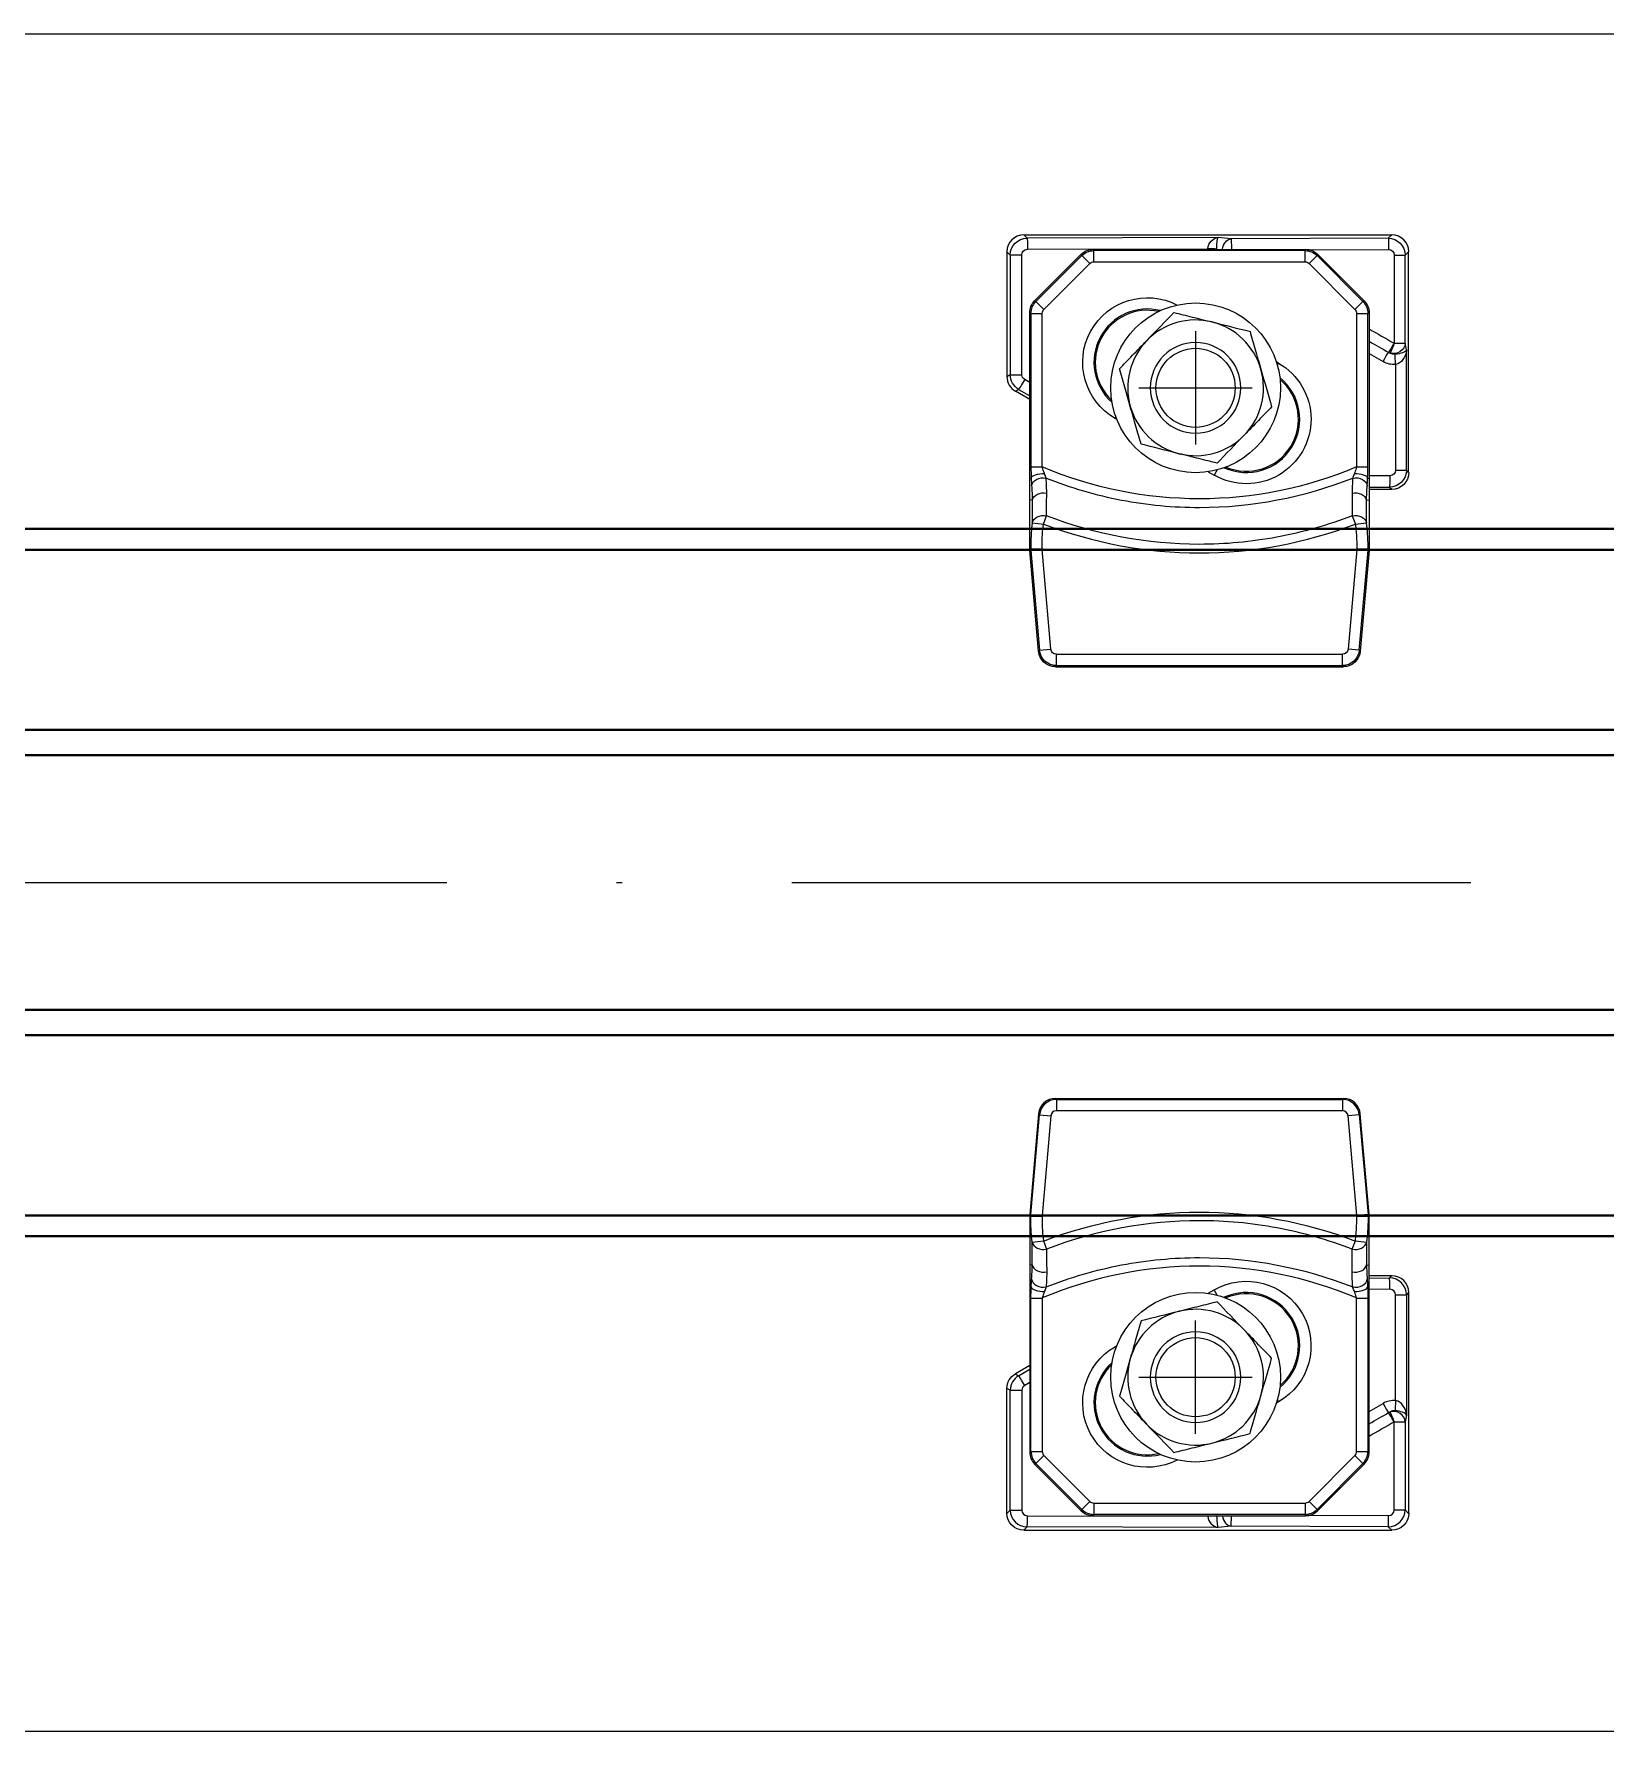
# Model space of a CAD drawing. Header units: centimetres. Extents: x 470464 to 524273, y 49611 to 59074.
# Drawn here: x 489151.22 to 489178.98, y 53542.56 to 53572.56 of the extents above; entities that cross this region are included whole.
import ezdxf

# ---------------------------------------------------------------- set-up
doc = ezdxf.new("R2010")
doc.units = ezdxf.units.CM
doc.header["$MEASUREMENT"] = 0
for name, pattern in [('1244_Aselsan_MIUM_3000$0$ACAD_ISO10W100', [18, 12, -3, 0, -3]), ('ACAD_ISO08W100', [36, 24, -3, 6, -3]), ('CHAIN', [0.3543, 0.2362, -0.0295, 0.0591, -0.0295]), ('XKITLINE00', [0])]:
    doc.linetypes.add(name, pattern=pattern)
for name, color, linetype, lineweight in [('1', 7, 'Continuous', 25), ('AAA_EKSEN', 1, 'ACAD_ISO08W100', 9), ('S-COLS-CONC', 4, 'Continuous', 40)]:
    doc.layers.add(name, color=color, linetype=linetype, lineweight=lineweight)

# ---------------------------------------------------------------- blocks, each defined once
blk = doc.blocks.new('K')
at = {"color": 2, "linetype": 'XKITLINE00', "lineweight": 0}
for p, q in [((489128.412, 45072.563), (489199.746, 45072.563)), ((489128.412, 45042.563), (489199.746, 45042.563))]:
    blk.add_line(p, q, dxfattribs=at)
at = {"color": 2, "linetype": '1244_Aselsan_MIUM_3000$0$ACAD_ISO10W100'}
blk.add_line((489128.412, 45057.563), (489228.2, 45057.563), dxfattribs=at)
at = {"layer": '1', "color": 2, "linetype": 'Continuous'}
for p, q in [((489168.711, 45069.013), (489175.213, 45069.013)), ((489168.769, 45068.955), (489168.711, 45069.013)), ((489175.213, 45069.013), (489175.151, 45068.951)), ((489168.412, 45068.714), (489168.47, 45068.655)), ((489168.412, 45068.714), (489168.412, 45066.504)), ((489172.145, 45068.965), (489168.769, 45068.955)), ((489168.776, 45068.756), (489171.963, 45068.766)), ((489169.947, 45068.732), (489169.938, 45068.755)), ((489169.938, 45068.755), (489173.69, 45068.755)), ((489173.681, 45068.732), (489169.947, 45068.732)), ((489169.947, 45068.533), (489169.947, 45068.732)), ((489172.373, 45068.942), (489172.145, 45068.965)), ((489175.151, 45068.951), (489172.373, 45068.942)), ((489173.69, 45068.755), (489173.681, 45068.732)), ((489173.681, 45068.533), (489173.681, 45068.732)), ((489173.759, 45068.747), (489175.158, 45068.752)), ((489175.45, 45068.652), (489175.512, 45068.714)), ((489175.512, 45064.811), (489175.512, 45068.714)), ((489168.47, 45068.655), (489168.471, 45066.538)), ((489168.677, 45066.539), (489168.676, 45068.656)), ((489168.902, 45067.843), (489169.726, 45068.668)), ((489169.736, 45068.645), (489168.925, 45067.833)), ((489169.065, 45067.692), (489169.877, 45068.504)), ((489169.726, 45068.668), (489169.736, 45068.645)), ((489169.877, 45068.504), (489169.736, 45068.645)), ((489169.947, 45068.533), (489173.681, 45068.533)), ((489173.751, 45068.504), (489173.892, 45068.645)), ((489173.751, 45068.504), (489174.563, 45067.692)), ((489173.892, 45068.645), (489173.902, 45068.668)), ((489174.703, 45067.833), (489173.892, 45068.645)), ((489173.902, 45068.668), (489174.726, 45067.843)), ((489175.258, 45068.652), (489175.258, 45067.094)), ((489175.258, 45068.652), (489175.45, 45068.652)), ((489175.45, 45067.094), (489175.45, 45068.652)), ((489168.925, 45067.833), (489168.902, 45067.843)), ((489169.065, 45067.692), (489168.925, 45067.833)), ((489174.563, 45067.692), (489174.703, 45067.833)), ((489174.726, 45067.843), (489174.703, 45067.833)), ((489168.814, 45067.631), (489168.837, 45067.622)), ((489168.814, 45064.709), (489168.814, 45067.631)), ((489168.837, 45067.622), (489168.837, 45064.908)), ((489168.837, 45067.622), (489169.036, 45067.622)), ((489169.036, 45064.908), (489169.036, 45067.622)), ((489174.592, 45067.622), (489174.791, 45067.622)), ((489174.592, 45067.622), (489174.592, 45064.908)), ((489174.791, 45067.622), (489174.814, 45067.631)), ((489174.791, 45064.908), (489174.791, 45067.622)), ((489174.814, 45067.631), (489174.814, 45064.709)), ((489174.814, 45066.911), (489175.059, 45066.771)), ((489175.258, 45067.094), (489175.45, 45067.094)), ((489175.473, 45066.976), (489175.45, 45067.094)), ((489175.472, 45064.851), (489175.473, 45066.976)), ((489173.212, 45066.744), (489173.174, 45066.766)), ((489173.191, 45066.708), (489173.212, 45066.744)), ((489175.281, 45066.72), (489175.28, 45064.852)), ((489168.471, 45066.538), (489168.412, 45066.504)), ((489168.814, 45066.402), (489168.727, 45066.453)), ((489168.561, 45066.246), (489168.619, 45066.28)), ((489168.814, 45066.099), (489168.561, 45066.246)), ((489168.619, 45066.28), (489168.814, 45066.166)), ((489170.324, 45065.767), (489170.338, 45065.79)), ((489170.324, 45065.767), (489170.353, 45065.751)), ((489168.837, 45064.908), (489169.036, 45064.908)), ((489171.968, 45064.824), (489172.075, 45064.762)), ((489172.129, 45064.857), (489172.075, 45064.762)), ((489174.592, 45064.908), (489174.791, 45064.908)), ((489175.512, 45064.811), (489175.472, 45064.851)), ((489168.841, 45064.709), (489168.814, 45064.709)), ((489174.787, 45064.709), (489174.814, 45064.709)), ((489175.18, 45064.753), (489174.814, 45064.754)), ((489174.814, 45064.554), (489175.173, 45064.553)), ((489174.814, 45064.513), (489175.213, 45064.513)), ((489175.173, 45064.553), (489175.213, 45064.513)), ((489168.814, 45063.826), (489168.814, 45064.326)), ((489168.86, 45064.321), (489168.814, 45064.326)), ((489174.768, 45064.321), (489174.814, 45064.326)), ((489174.814, 45064.326), (489174.814, 45063.826)), ((489168.859, 45063.92), (489168.848, 45063.823)), ((489168.859, 45063.92), (489169.057, 45063.899)), ((489169.057, 45063.899), (489169.112, 45064.044)), ((489174.516, 45064.044), (489174.571, 45063.899)), ((489174.571, 45063.899), (489174.769, 45063.92)), ((489174.78, 45063.823), (489174.769, 45063.92)), ((489168.848, 45063.823), (489168.814, 45063.826)), ((489168.848, 45063.823), (489169.047, 45063.802)), ((489169.047, 45063.802), (489169.057, 45063.899)), ((489174.571, 45063.899), (489174.581, 45063.802)), ((489174.581, 45063.802), (489174.78, 45063.823)), ((489174.78, 45063.823), (489174.814, 45063.826)), ((489168.971, 45061.651), (489168.815, 45063.432)), ((489168.833, 45063.46), (489169.032, 45063.459)), ((489168.834, 45063.433), (489169.033, 45063.45)), ((489168.834, 45063.433), (489168.988, 45061.67)), ((489169.187, 45061.687), (489169.033, 45063.45)), ((489174.595, 45063.45), (489174.441, 45061.687)), ((489174.794, 45063.433), (489174.595, 45063.45)), ((489174.596, 45063.459), (489174.795, 45063.46)), ((489174.64, 45061.67), (489174.794, 45063.433)), ((489174.813, 45063.432), (489174.657, 45061.651)), ((489168.988, 45061.67), (489168.971, 45061.651)), ((489168.988, 45061.67), (489169.187, 45061.687)), ((489174.342, 45061.596), (489169.286, 45061.596)), ((489169.286, 45061.397), (489169.286, 45061.596)), ((489174.342, 45061.397), (489174.342, 45061.596)), ((489174.64, 45061.67), (489174.441, 45061.687)), ((489174.657, 45061.651), (489174.64, 45061.67)), ((489169.269, 45061.378), (489169.286, 45061.397)), ((489169.269, 45061.378), (489174.359, 45061.378)), ((489169.286, 45061.397), (489174.342, 45061.397)), ((489174.342, 45061.397), (489174.359, 45061.378)), ((489169.269, 45053.747), (489169.286, 45053.728)), ((489169.269, 45053.747), (489174.359, 45053.747)), ((489169.286, 45053.728), (489169.286, 45053.529)), ((489169.286, 45053.728), (489174.342, 45053.728)), ((489174.342, 45053.728), (489174.359, 45053.747)), ((489174.342, 45053.728), (489174.342, 45053.529)), ((489168.971, 45053.474), (489168.815, 45051.693)), ((489168.834, 45051.692), (489168.988, 45053.455)), ((489168.988, 45053.455), (489168.971, 45053.474)), ((489168.988, 45053.455), (489169.187, 45053.438)), ((489169.187, 45053.438), (489169.033, 45051.675)), ((489174.342, 45053.529), (489169.286, 45053.529)), ((489174.64, 45053.455), (489174.441, 45053.438)), ((489174.595, 45051.675), (489174.441, 45053.438)), ((489174.657, 45053.474), (489174.64, 45053.455)), ((489174.64, 45053.455), (489174.794, 45051.692)), ((489174.813, 45051.693), (489174.657, 45053.474)), ((489168.833, 45051.665), (489169.032, 45051.666)), ((489168.834, 45051.692), (489169.033, 45051.675)), ((489174.794, 45051.692), (489174.595, 45051.675)), ((489174.596, 45051.666), (489174.795, 45051.665)), ((489168.848, 45051.303), (489169.047, 45051.323)), ((489169.047, 45051.323), (489169.057, 45051.226)), ((489174.571, 45051.226), (489174.581, 45051.323)), ((489174.581, 45051.323), (489174.78, 45051.303)), ((489168.848, 45051.303), (489168.814, 45051.299)), ((489168.814, 45051.299), (489168.814, 45050.8)), ((489168.859, 45051.205), (489168.848, 45051.303)), ((489168.859, 45051.205), (489169.057, 45051.226)), ((489169.057, 45051.226), (489169.112, 45051.081)), ((489174.516, 45051.081), (489174.571, 45051.226)), ((489174.571, 45051.226), (489174.769, 45051.205)), ((489174.78, 45051.303), (489174.769, 45051.205)), ((489174.78, 45051.303), (489174.814, 45051.299)), ((489174.814, 45050.8), (489174.814, 45051.299)), ((489168.86, 45050.804), (489168.814, 45050.8)), ((489174.768, 45050.804), (489174.814, 45050.8)), ((489168.814, 45050.417), (489168.814, 45047.494)), ((489168.841, 45050.417), (489168.814, 45050.417)), ((489174.787, 45050.417), (489174.814, 45050.417)), ((489174.814, 45050.613), (489175.213, 45050.613)), ((489174.814, 45050.571), (489175.173, 45050.573)), ((489174.814, 45047.494), (489174.814, 45050.417)), ((489175.173, 45050.573), (489175.213, 45050.613)), ((489168.837, 45047.503), (489168.837, 45050.217)), ((489168.837, 45050.217), (489169.036, 45050.217)), ((489169.036, 45050.217), (489169.036, 45047.503)), ((489171.968, 45050.301), (489172.075, 45050.363)), ((489172.129, 45050.268), (489172.075, 45050.363)), ((489174.592, 45050.217), (489174.791, 45050.217)), ((489174.592, 45047.503), (489174.592, 45050.217)), ((489174.791, 45050.217), (489174.791, 45047.503)), ((489175.18, 45050.372), (489174.814, 45050.371)), ((489175.281, 45048.406), (489175.28, 45050.273)), ((489175.512, 45050.314), (489175.472, 45050.274)), ((489175.472, 45050.274), (489175.473, 45048.149)), ((489175.512, 45050.314), (489175.512, 45046.411)), ((489170.324, 45049.358), (489170.353, 45049.374)), ((489170.324, 45049.358), (489170.338, 45049.335)), ((489168.814, 45049.026), (489168.561, 45048.879)), ((489168.619, 45048.845), (489168.814, 45048.959)), ((489168.471, 45048.587), (489168.412, 45048.621)), ((489168.412, 45046.411), (489168.412, 45048.621)), ((489168.561, 45048.879), (489168.619, 45048.845)), ((489168.814, 45048.723), (489168.727, 45048.672)), ((489168.47, 45046.47), (489168.471, 45048.587)), ((489168.677, 45048.586), (489168.676, 45046.469)), ((489173.212, 45048.381), (489173.174, 45048.359)), ((489173.191, 45048.418), (489173.212, 45048.381)), ((489174.814, 45048.214), (489175.059, 45048.354)), ((489175.258, 45048.031), (489175.45, 45048.031)), ((489175.258, 45046.473), (489175.258, 45048.031)), ((489175.473, 45048.149), (489175.45, 45048.031)), ((489175.45, 45048.031), (489175.45, 45046.473)), ((489168.814, 45047.494), (489168.837, 45047.503)), ((489168.837, 45047.503), (489169.036, 45047.503)), ((489169.065, 45047.433), (489168.925, 45047.292)), ((489169.065, 45047.433), (489169.877, 45046.621)), ((489173.751, 45046.621), (489174.563, 45047.433)), ((489174.563, 45047.433), (489174.703, 45047.292)), ((489174.592, 45047.503), (489174.791, 45047.503)), ((489174.791, 45047.503), (489174.814, 45047.494)), ((489168.925, 45047.292), (489168.902, 45047.282)), ((489168.902, 45047.282), (489169.726, 45046.458)), ((489169.736, 45046.48), (489168.925, 45047.292)), ((489174.703, 45047.292), (489173.892, 45046.48)), ((489173.902, 45046.458), (489174.726, 45047.282)), ((489174.726, 45047.282), (489174.703, 45047.292)), ((489169.877, 45046.621), (489169.736, 45046.48)), ((489169.947, 45046.592), (489173.681, 45046.592)), ((489169.947, 45046.592), (489169.947, 45046.393)), ((489173.681, 45046.592), (489173.681, 45046.393)), ((489173.751, 45046.621), (489173.892, 45046.48)), ((489168.412, 45046.411), (489168.47, 45046.47)), ((489168.776, 45046.369), (489171.963, 45046.359)), ((489169.726, 45046.457), (489169.736, 45046.48)), ((489169.947, 45046.393), (489169.938, 45046.37)), ((489169.938, 45046.37), (489173.69, 45046.37)), ((489173.681, 45046.393), (489169.947, 45046.393)), ((489173.69, 45046.37), (489173.681, 45046.393)), ((489173.759, 45046.378), (489175.158, 45046.374)), ((489173.892, 45046.48), (489173.902, 45046.457)), ((489175.258, 45046.473), (489175.45, 45046.473)), ((489175.45, 45046.473), (489175.512, 45046.411)), ((489168.769, 45046.171), (489168.711, 45046.113)), ((489168.711, 45046.113), (489175.213, 45046.113)), ((489172.145, 45046.16), (489168.769, 45046.171)), ((489172.373, 45046.183), (489172.145, 45046.16)), ((489175.151, 45046.174), (489172.373, 45046.183)), ((489175.213, 45046.113), (489175.151, 45046.174))]:
    blk.add_line(p, q, dxfattribs=at)
for centre, radius in [((489171.746, 45066.307), 1.5), ((489171.746, 45066.307), 0.7), ((489171.746, 45048.818), 1.5), ((489171.746, 45048.818), 0.7)]:
    blk.add_circle(centre, radius, dxfattribs=at)
at = {"layer": '1', "color": 2, "linetype": 'Continuous', "extrusion": (0, 0, -1)}
for centre in [(-489171.746, 45066.307), (-489171.746, 45048.818)]:
    blk.add_circle(centre, 0.8, dxfattribs=at)
for centre, start, end in [((-489170.893, 45066.758), 299.8539, 117.4717), ((-489172.644, 45065.753), 119.8539, 299.8539), ((-489172.644, 45049.372), 60.1461, 240.1461), ((-489170.893, 45048.367), 242.5283, 60.1461)]:
    blk.add_arc(centre, 1.142, start, end, dxfattribs=at)
at = {"layer": '1', "color": 2, "linetype": 'Continuous'}
for centre, radius, start, end in [((489170.893, 45066.758), 0.943, 75.8258, 228.463), ((489170.893, 45066.758), 0.92, 77.6089, 226.677), ((489171.746, 45066.307), 1.2, 76, 136), ((489171.746, 45066.307), 1.2, 16, 76), ((489171.746, 45066.307), 1.2, 136, 196), ((489171.746, 45066.307), 1.2, 316, 16), ((489172.644, 45065.753), 0.943, 245.4674, 51.1742), ((489172.644, 45065.753), 0.92, 246.9271, 49.7145), ((489171.746, 45066.307), 1.2, 196, 256), ((489171.746, 45066.307), 1.2, 256, 316), ((489172.644, 45049.372), 0.943, 308.8258, 114.5326), ((489172.644, 45049.372), 0.92, 310.2855, 113.0729), ((489171.746, 45048.818), 1.2, 104, 164), ((489171.746, 45048.818), 1.2, 44, 104), ((489171.746, 45048.818), 1.2, 344, 44), ((489170.893, 45048.367), 0.943, 131.537, 284.1742), ((489170.893, 45048.367), 0.92, 133.323, 282.3911), ((489171.746, 45048.818), 1.2, 164, 224), ((489171.746, 45048.818), 1.2, 284, 344), ((489171.746, 45048.818), 1.2, 224, 284)]:
    blk.add_arc(centre, radius, start, end, dxfattribs=at)
for centre, major_axis, ratio, start_param, end_param in [((489168.713, 45068.711), (-0.214, 0.214), 0.992433, 5.501585, 7.064785), ((489175.211, 45068.711), (-0.214, -0.214), 0.992433, 2.359993, 3.923193), ((489168.713, 45066.506), (-0.261, -0.15), 0.994945, 5.763279, 6.803091), ((489171.814, 45072.456), (0, -9.067), 0.918737, 5.945855, 6.620515), ((489169.27, 45053.446), (-0.204, 0.222), 0.995811, 5.544902, 7.021469), ((489169.287, 45053.429), (-0.221, -0.203), 0.997694, 3.974105, 5.450673), ((489174.341, 45053.429), (-0.221, 0.203), 0.997694, 3.974105, 5.450673), ((489174.358, 45053.446), (-0.204, -0.222), 0.995811, 2.403309, 3.879876), ((489169.287, 45053.429), (0.068, -0.0742), 0.993033, 2.403309, 3.879876), ((489174.341, 45053.429), (-0.068, -0.0742), 0.993033, 2.403309, 3.879876), ((489169.057, 45051.226), (-0.2, -0.001), 0.752836, 0.132804, 1.847295), ((489174.571, 45051.226), (-0.2, 0.001), 0.752836, 1.294298, 3.008789), ((489169.059, 45050.825), (-0.2, -0.001), 0.752479, 0.132721, 1.852962), ((489171.814, 45042.376), (0, 8.405), 0.918737, 5.915201, 6.65117), ((489174.569, 45050.825), (-0.2, 0.001), 0.752479, 1.288631, 3.008872), ((489169.04, 45050.417), (-0.2, 0.008), 0.422896, 0.096328, 1.761115), ((489169.047, 45050.557), (-0.199, 0.014), 0.74106, 0.130215, 1.915333), ((489174.581, 45050.557), (-0.199, -0.014), 0.74106, 1.22626, 3.011378), ((489174.588, 45050.417), (-0.2, -0.008), 0.422896, 1.380478, 3.045264), ((489175.173, 45050.373), (-0.001, 0.2), 0.034627, 4.708031, 6.195866), ((489175.172, 45050.273), (-0.267, 0.138), 0.998031, 3.623062, 5.186262), ((489175.211, 45050.311), (-0.214, -0.214), 0.992433, 2.359993, 3.923193), ((489175.179, 45050.272), (-0.0819, -0.0592), 0.989251, 2.52068, 4.08388), ((489175.273, 45050.274), (0.2, 0), 0.004269, 4.747034, 6.195918), ((489168.77, 45048.586), (-0.128, -0.271), 0.997202, 4.110755, 5.150568), ((489168.72, 45048.673), (-0.101, 0.173), 0.027764, 4.691233, 6.195885), ((489168.777, 45048.586), (-0.0667, 0.0748), 0.997721, 6.084759, 7.124571), ((489168.67, 45048.587), (-0.2, 0), 0.004243, 0.087267, 1.605444), ((489175.232, 45047.968), (-0.115, -0.426), 0.905428, 3.310168, 3.875491), ((489175.066, 45048.353), (-0.099, 0.174), 0.027964, 1.549906, 2.758993), ((489175.288, 45048.405), (0.016, 0.199), 0.034866, 1.569261, 2.70958), ((489175.274, 45048.149), (-0.042, 0.256), 0.76271, 4.58737, 6.036255), ((489122.003, 45018.006), (-148.546, -84.96), 0.001169, 1.933599, 1.936064), ((489122.009, 45018.005), (-148.541, -84.962), 0.002337, 1.9329, 1.936067), ((489175.246, 45048.029), (-0.099, 0.174), 0.030283, 4.695034, 5.900559), ((489175.239, 45047.967), (-0.061, -0.253), 0.768803, 3.289543, 3.701099), ((489175.251, 45048.031), (-0.196, 0.038), 0.907507, 3.350606, 5.211047), ((489175.251, 45048.031), (-0.071, 0.187), 0.032625, 4.699988, 5.905162), ((489175.274, 45048.149), (-0.201, 0.012), 0.369521, 3.302192, 4.751077), ((489169.115, 45047.494), (-0.278, -0.115), 0.997326, 5.892062, 6.674309), ((489169.137, 45047.504), (-0.115, 0.277), 0.998522, 1.179673, 1.96192), ((489169.137, 45047.504), (-0.0928, -0.0384), 0.995546, 5.892062, 6.674309), ((489174.491, 45047.504), (0.0928, -0.0384), 0.995546, 5.892062, 6.674309), ((489174.491, 45047.504), (-0.115, -0.277), 0.998522, 1.179673, 1.96192), ((489174.513, 45047.494), (-0.278, 0.115), 0.997326, 2.750469, 3.532716), ((489169.948, 45046.693), (0.0384, 0.0928), 0.995546, 2.750469, 3.532716), ((489173.68, 45046.693), (0.0384, -0.0928), 0.995546, 5.892062, 6.674309), ((489168.669, 45046.47), (-0.2, 0), 0.004243, 0.087267, 1.605444), ((489168.769, 45046.47), (-0.175, 0.243), 0.996422, 0.949848, 2.513048), ((489168.776, 45046.469), (-0.0469, -0.0889), 0.994028, 5.200197, 6.763397), ((489168.769, 45046.37), (-0.001, -0.2), 0.034652, 0.087319, 1.566648), ((489169.939, 45046.671), (-0.115, -0.278), 0.997326, 5.892062, 6.674309), ((489169.948, 45046.693), (-0.277, 0.115), 0.998522, 1.179673, 1.96192), ((489172.481, 45046.394), (-0.516, -0.056), 0.770786, 6.203754, 6.230389), ((489171.97, 45046.358), (-0.2, -0.008), 0.005639, 3.866293, 4.746837), ((489172.145, 45046.36), (-0.076, 0.188), 0.878606, 1.230281, 2.70961), ((489172.145, 45046.36), (-0.003, 0.201), 0.124494, 1.540952, 3.020281), ((489172.373, 45046.382), (0.02, -0.199), 0.74823, 4.69971, 6.151435), ((489172.373, 45046.382), (0.001, 0.2), 0.034899, 3.228912, 4.651252), ((489173.68, 45046.693), (-0.277, -0.115), 0.998522, 1.179673, 1.96192), ((489173.689, 45046.671), (-0.115, 0.278), 0.997326, 2.750469, 3.532716), ((489175.15, 45046.474), (-0.266, -0.139), 0.998207, 1.09196, 2.65516), ((489175.151, 45046.374), (0.001, 0.2), 0.034899, 3.228912, 4.712496), ((489175.157, 45046.474), (-0.0807, 0.0609), 0.988978, 2.219923, 3.783123)]:
    blk.add_ellipse(centre, major_axis=major_axis, ratio=ratio, start_param=start_param, end_param=end_param, dxfattribs=at)
at = {"layer": '1', "color": 2, "linetype": 'Continuous', "extrusion": (0, 0, -1)}
for centre, major_axis, ratio, start_param, end_param in [((489168.769, 45068.655), (-0.175, -0.243), 0.996422, 0.949848, 2.513048), ((489168.776, 45068.656), (-0.0469, 0.0889), 0.994028, 5.200197, 6.763397), ((489168.769, 45068.755), (-0.001, 0.2), 0.034652, 0.087319, 1.566648), ((489169.939, 45068.455), (-0.115, 0.278), 0.997326, 5.892062, 6.674309), ((489169.948, 45068.433), (-0.277, -0.115), 0.998522, 1.179673, 1.96192), ((489172.145, 45068.766), (-0.076, -0.188), 0.878606, 1.230281, 2.70961), ((489171.97, 45068.767), (-0.2, 0.008), 0.005639, 3.866293, 4.746837), ((489172.481, 45068.731), (-0.516, 0.056), 0.770786, 6.203754, 6.230389), ((489172.145, 45068.766), (-0.003, -0.201), 0.124494, 1.540952, 3.020281), ((489172.373, 45068.743), (0.02, 0.199), 0.74823, 4.69971, 6.151435), ((489172.373, 45068.743), (0.001, -0.2), 0.034899, 3.228912, 4.651252), ((489173.68, 45068.433), (-0.277, 0.115), 0.998522, 1.179673, 1.96192), ((489173.689, 45068.455), (-0.115, -0.278), 0.997326, 2.750469, 3.532716), ((489175.15, 45068.651), (-0.266, 0.139), 0.998207, 1.09196, 2.65516), ((489175.151, 45068.752), (0.001, -0.2), 0.034899, 3.228912, 4.712496), ((489175.157, 45068.651), (-0.0807, -0.0609), 0.988978, 2.219923, 3.783123), ((489168.669, 45068.655), (-0.2, 0), 0.004243, 0.087267, 1.605444), ((489169.948, 45068.433), (0.0384, -0.0928), 0.995546, 2.750469, 3.532716), ((489173.68, 45068.433), (0.0384, 0.0928), 0.995546, 5.892062, 6.674309), ((489169.115, 45067.631), (-0.278, 0.115), 0.997326, 5.892062, 6.674309), ((489169.137, 45067.622), (-0.115, -0.277), 0.998522, 1.179673, 1.96192), ((489174.491, 45067.622), (-0.115, 0.277), 0.998522, 1.179673, 1.96192), ((489174.513, 45067.631), (-0.278, -0.115), 0.997326, 2.750469, 3.532716), ((489169.137, 45067.622), (-0.0928, 0.0384), 0.995546, 5.892062, 6.674309), ((489174.491, 45067.622), (0.0928, 0.0384), 0.995546, 5.892062, 6.674309), ((489122.009, 45097.12), (-148.541, 84.962), 0.002337, 1.9329, 1.936067), ((489122.003, 45097.119), (-148.546, 84.96), 0.001169, 1.933599, 1.936064), ((489175.066, 45066.772), (-0.099, -0.174), 0.027964, 1.549906, 2.758993), ((489175.246, 45067.096), (-0.099, -0.174), 0.030283, 4.695034, 5.900559), ((489175.251, 45067.094), (-0.196, -0.038), 0.907507, 3.350606, 5.211047), ((489175.251, 45067.094), (-0.071, -0.187), 0.032625, 4.699988, 5.905162), ((489175.239, 45067.158), (-0.061, 0.253), 0.768803, 3.289543, 3.701099), ((489175.274, 45066.976), (-0.201, -0.012), 0.369521, 3.302192, 4.751077), ((489175.274, 45066.976), (-0.042, -0.256), 0.76271, 4.58737, 6.036255), ((489175.232, 45067.157), (-0.115, 0.426), 0.905428, 3.310168, 3.875491), ((489175.288, 45066.72), (0.016, -0.199), 0.034866, 1.569261, 2.70958), ((489168.67, 45066.538), (-0.2, 0), 0.004243, 0.087267, 1.605444), ((489168.77, 45066.539), (-0.128, 0.271), 0.997202, 4.110755, 5.150568), ((489168.72, 45066.452), (-0.101, -0.173), 0.027764, 4.691233, 6.195885), ((489168.777, 45066.54), (-0.0667, -0.0748), 0.997721, 6.084759, 7.124571), ((489171.814, 45072.75), (0, -8.405), 0.918737, 5.915201, 6.65117), ((489175.172, 45064.852), (-0.267, -0.138), 0.998031, 3.623062, 5.186262), ((489175.179, 45064.853), (-0.0819, 0.0592), 0.989251, 2.52068, 4.08388), ((489175.211, 45064.814), (-0.214, 0.214), 0.992433, 2.359993, 3.923193), ((489175.273, 45064.851), (0.2, 0), 0.004269, 4.747034, 6.195918), ((489169.04, 45064.709), (-0.2, -0.008), 0.422896, 0.096328, 1.761115), ((489169.047, 45064.568), (-0.199, -0.014), 0.74106, 0.130215, 1.915333), ((489174.581, 45064.568), (-0.199, 0.014), 0.74106, 1.22626, 3.011378), ((489174.588, 45064.709), (-0.2, 0.008), 0.422896, 1.380478, 3.045264), ((489175.173, 45064.752), (-0.001, -0.2), 0.034627, 4.708031, 6.195866), ((489169.059, 45064.3), (-0.2, 0.001), 0.752479, 0.132721, 1.852962), ((489174.569, 45064.3), (-0.2, -0.001), 0.752479, 1.288631, 3.008872), ((489169.057, 45063.899), (-0.2, 0.001), 0.752836, 0.132804, 1.847295), ((489174.571, 45063.899), (-0.2, -0.001), 0.752836, 1.294298, 3.008789), ((489169.27, 45061.679), (-0.204, -0.222), 0.995811, 5.544902, 7.021469), ((489169.287, 45061.697), (-0.221, 0.203), 0.997694, 3.974105, 5.450673), ((489169.287, 45061.697), (0.068, 0.0742), 0.993033, 2.403309, 3.879876), ((489174.341, 45061.697), (-0.068, 0.0742), 0.993033, 2.403309, 3.879876), ((489174.341, 45061.697), (-0.221, -0.203), 0.997694, 3.974105, 5.450673), ((489174.358, 45061.679), (-0.204, 0.222), 0.995811, 2.403309, 3.879876), ((489171.814, 45042.669), (0, 9.067), 0.918737, 5.945855, 6.620515), ((489168.713, 45048.619), (-0.261, 0.15), 0.994945, 5.763279, 6.803091), ((489168.713, 45046.414), (-0.214, -0.214), 0.992433, 5.501585, 7.064785), ((489175.211, 45046.414), (-0.214, 0.214), 0.992433, 2.359993, 3.923193)]:
    blk.add_ellipse(centre, major_axis=major_axis, ratio=ratio, start_param=start_param, end_param=end_param, dxfattribs=at)
at = {"layer": '1', "color": 2, "linetype": 'Continuous'}
for points, weights in [([(489169.938, 45068.755), (489169.938, 45068.755), (489169.938, 45068.755)], [0.500000031722, 0.499999968278, 0.500000031722]), ([(489173.69, 45068.755), (489173.69, 45068.755), (489173.69, 45068.755)], [0.500000031229, 0.499999968771, 0.500000031229]), ([(489169.726, 45068.668), (489169.726, 45068.668), (489169.726, 45068.668)], [0.500000032004, 0.499999967996, 0.500000032004]), ([(489173.902, 45068.668), (489173.902, 45068.668), (489173.902, 45068.668)], [0.500000031836, 0.499999968164, 0.500000031836]), ([(489168.902, 45067.843), (489168.902, 45067.843), (489168.902, 45067.843)], [0.500000032286, 0.499999967714, 0.500000032286]), ([(489174.726, 45067.843), (489174.726, 45067.843), (489174.726, 45067.843)], [0.500000031966, 0.499999968034, 0.500000031966]), ([(489168.814, 45067.631), (489168.814, 45067.631), (489168.814, 45067.631)], [0.500000031564, 0.499999968436, 0.500000031564]), ([(489174.814, 45067.631), (489174.814, 45067.631), (489174.814, 45067.631)], [0.500000031519, 0.499999968481, 0.500000031519]), ([(489168.971, 45061.651), (489168.971, 45061.651), (489168.971, 45061.651)], [0.500000154951, 0.499999845049, 0.500000154951]), ([(489174.657, 45061.651), (489174.657, 45061.651), (489174.657, 45061.651)], [0.500000154962, 0.499999845038, 0.500000154962]), ([(489169.269, 45061.378), (489169.269, 45061.378), (489169.269, 45061.378)], [0.500000154953, 0.499999845047, 0.500000154953]), ([(489174.359, 45061.378), (489174.359, 45061.378), (489174.359, 45061.378)], [0.500000154938, 0.499999845062, 0.500000154938]), ([(489169.269, 45053.747), (489169.269, 45053.747), (489169.269, 45053.747)], [0.500000154953, 0.499999845047, 0.500000154953]), ([(489174.359, 45053.747), (489174.359, 45053.747), (489174.359, 45053.747)], [0.500000154938, 0.499999845062, 0.500000154938]), ([(489168.971, 45053.474), (489168.971, 45053.474), (489168.971, 45053.474)], [0.500000154951, 0.499999845049, 0.500000154951]), ([(489174.657, 45053.474), (489174.657, 45053.474), (489174.657, 45053.474)], [0.500000154962, 0.499999845038, 0.500000154962]), ([(489168.814, 45047.494), (489168.814, 45047.494), (489168.814, 45047.494)], [0.500000031564, 0.499999968436, 0.500000031564]), ([(489174.814, 45047.494), (489174.814, 45047.494), (489174.814, 45047.494)], [0.500000031519, 0.499999968481, 0.500000031519]), ([(489168.902, 45047.282), (489168.902, 45047.282), (489168.902, 45047.282)], [0.500000032286, 0.499999967714, 0.500000032286]), ([(489174.726, 45047.282), (489174.726, 45047.282), (489174.726, 45047.282)], [0.500000031966, 0.499999968034, 0.500000031966]), ([(489169.726, 45046.458), (489169.726, 45046.458), (489169.726, 45046.457)], [0.500000032004, 0.499999967996, 0.500000032004]), ([(489169.938, 45046.37), (489169.938, 45046.37), (489169.938, 45046.37)], [0.500000031722, 0.499999968278, 0.500000031722]), ([(489173.69, 45046.37), (489173.69, 45046.37), (489173.69, 45046.37)], [0.500000031229, 0.499999968771, 0.500000031229]), ([(489173.902, 45046.457), (489173.902, 45046.458), (489173.902, 45046.458)], [0.500000031836, 0.499999968164, 0.500000031836])]:
    blk.add_rational_spline(points, weights, degree=2, dxfattribs=at)
for points in [[(489170.882, 45067.141), (489171.051, 45067.315), (489171.214, 45067.485), (489171.364, 45067.639)], [(489172.036, 45067.472), (489172.271, 45067.413), (489172.5, 45067.356), (489172.708, 45067.304)], [(489175.156, 45066.934), (489175.166, 45066.928), (489175.177, 45066.923), (489175.187, 45066.919)], [(489175.258, 45067.094), (489175.256, 45067.094), (489175.255, 45067.095), (489175.253, 45067.096)], [(489170.592, 45065.977), (489170.525, 45066.209), (489170.46, 45066.436), (489170.401, 45066.642)], [(489172.899, 45066.638), (489172.966, 45066.405), (489173.031, 45066.179), (489173.09, 45065.972)], [(489172.609, 45065.474), (489172.441, 45065.3), (489172.277, 45065.13), (489172.128, 45064.975)], [(489171.455, 45065.143), (489171.221, 45065.201), (489170.992, 45065.259), (489170.783, 45065.311)], [(489174.787, 45064.709), (489174.79, 45064.771), (489174.791, 45064.838), (489174.791, 45064.908)], [(489168.86, 45064.321), (489168.86, 45064.187), (489168.859, 45064.054), (489168.859, 45063.92)], [(489174.769, 45063.92), (489174.769, 45064.054), (489174.768, 45064.187), (489174.768, 45064.321)], [(489168.833, 45063.46), (489168.827, 45063.46), (489168.82, 45063.459), (489168.814, 45063.459)], [(489168.814, 45063.459), (489168.814, 45063.459), (489168.814, 45063.459), (489168.814, 45063.458)], [(489168.814, 45063.458), (489168.814, 45063.45), (489168.814, 45063.441), (489168.815, 45063.433)], [(489168.815, 45063.433), (489168.815, 45063.432), (489168.815, 45063.432), (489168.815, 45063.432)], [(489168.833, 45063.46), (489168.833, 45063.451), (489168.833, 45063.442), (489168.834, 45063.433)], [(489169.033, 45063.45), (489169.032, 45063.453), (489169.032, 45063.456), (489169.032, 45063.459)], [(489174.596, 45063.459), (489174.596, 45063.456), (489174.596, 45063.453), (489174.595, 45063.45)], [(489174.794, 45063.433), (489174.795, 45063.442), (489174.795, 45063.451), (489174.795, 45063.46)], [(489174.794, 45063.433), (489174.8, 45063.433), (489174.807, 45063.432), (489174.813, 45063.432)], [(489174.814, 45063.459), (489174.808, 45063.459), (489174.801, 45063.46), (489174.795, 45063.46)], [(489174.813, 45063.433), (489174.814, 45063.441), (489174.814, 45063.45), (489174.814, 45063.458)], [(489174.813, 45063.432), (489174.813, 45063.432), (489174.813, 45063.432), (489174.813, 45063.433)], [(489174.814, 45063.458), (489174.814, 45063.459), (489174.814, 45063.459), (489174.814, 45063.459)], [(489168.814, 45051.667), (489168.814, 45051.676), (489168.814, 45051.684), (489168.815, 45051.693)], [(489168.814, 45051.666), (489168.814, 45051.666), (489168.814, 45051.667), (489168.814, 45051.667)], [(489168.833, 45051.665), (489168.827, 45051.665), (489168.82, 45051.666), (489168.814, 45051.666)], [(489168.815, 45051.693), (489168.815, 45051.693), (489168.815, 45051.693), (489168.815, 45051.693)], [(489168.833, 45051.665), (489168.833, 45051.674), (489168.833, 45051.683), (489168.834, 45051.692)], [(489169.033, 45051.675), (489169.032, 45051.672), (489169.032, 45051.669), (489169.032, 45051.666)], [(489174.596, 45051.666), (489174.596, 45051.669), (489174.596, 45051.672), (489174.595, 45051.675)], [(489174.794, 45051.692), (489174.8, 45051.692), (489174.807, 45051.693), (489174.813, 45051.693)], [(489174.794, 45051.692), (489174.795, 45051.683), (489174.795, 45051.674), (489174.795, 45051.665)], [(489174.814, 45051.666), (489174.808, 45051.666), (489174.801, 45051.665), (489174.795, 45051.665)], [(489174.813, 45051.693), (489174.814, 45051.684), (489174.814, 45051.676), (489174.814, 45051.667)], [(489174.813, 45051.693), (489174.813, 45051.693), (489174.813, 45051.693), (489174.813, 45051.693)], [(489174.814, 45051.667), (489174.814, 45051.667), (489174.814, 45051.666), (489174.814, 45051.666)], [(489168.86, 45050.804), (489168.86, 45050.938), (489168.859, 45051.072), (489168.859, 45051.205)], [(489174.769, 45051.205), (489174.769, 45051.072), (489174.768, 45050.938), (489174.768, 45050.804)], [(489174.787, 45050.417), (489174.79, 45050.354), (489174.791, 45050.287), (489174.791, 45050.217)], [(489172.609, 45049.651), (489172.441, 45049.826), (489172.277, 45049.995), (489172.128, 45050.15)], [(489171.455, 45049.982), (489171.221, 45049.924), (489170.992, 45049.867), (489170.783, 45049.815)], [(489170.592, 45049.149), (489170.525, 45048.916), (489170.46, 45048.689), (489170.401, 45048.483)], [(489172.899, 45048.487), (489172.966, 45048.72), (489173.031, 45048.946), (489173.09, 45049.153)], [(489175.156, 45048.191), (489175.166, 45048.197), (489175.177, 45048.202), (489175.187, 45048.206)], [(489175.258, 45048.031), (489175.256, 45048.031), (489175.255, 45048.03), (489175.253, 45048.029)], [(489170.882, 45047.984), (489171.051, 45047.81), (489171.214, 45047.641), (489171.364, 45047.486)], [(489172.036, 45047.654), (489172.271, 45047.712), (489172.5, 45047.769), (489172.708, 45047.821)]]:
    blk.add_open_spline(points, degree=3, dxfattribs=at)
for points, knots in [([(489171.364, 45067.639), (489171.468, 45067.613), (489171.575, 45067.586), (489171.799, 45067.531), (489171.918, 45067.501), (489172.036, 45067.472)], [0, 0, 0, 0, 0.5, 0.5, 1, 1, 1, 1]), ([(489172.708, 45067.304), (489172.738, 45067.201), (489172.768, 45067.094), (489172.832, 45066.873), (489172.866, 45066.755), (489172.899, 45066.638)], [0, 0, 0, 0, 0.5, 0.5, 1, 1, 1, 1]), ([(489170.401, 45066.642), (489170.476, 45066.72), (489170.553, 45066.799), (489170.713, 45066.965), (489170.798, 45067.053), (489170.882, 45067.141)], [0, 0, 0, 0, 0.5, 0.5, 1, 1, 1, 1]), ([(489170.783, 45065.311), (489170.753, 45065.414), (489170.723, 45065.52), (489170.66, 45065.741), (489170.626, 45065.859), (489170.592, 45065.977)], [0, 0, 0, 0, 0.5, 0.5, 1, 1, 1, 1]), ([(489173.09, 45065.972), (489173.015, 45065.895), (489172.939, 45065.815), (489172.779, 45065.65), (489172.693, 45065.561), (489172.609, 45065.474)], [0, 0, 0, 0, 0.5, 0.5, 1, 1, 1, 1]), ([(489172.128, 45064.975), (489172.023, 45065.001), (489171.916, 45065.028), (489171.693, 45065.084), (489171.574, 45065.113), (489171.455, 45065.143)], [0, 0, 0, 0, 0.5, 0.5, 1, 1, 1, 1]), ([(489168.837, 45064.908), (489168.837, 45064.889), (489168.837, 45064.871), (489168.837, 45064.853), (489168.838, 45064.803), (489168.839, 45064.754), (489168.841, 45064.709)], [0, 0, 0, 0, 0.267342, 0.267342, 0.267342, 1, 1, 1, 1]), ([(489169.075, 45064.793), (489169.065, 45064.819), (489169.056, 45064.846), (489169.047, 45064.874), (489169.047, 45064.875), (489169.043, 45064.887), (489169.04, 45064.897), (489169.036, 45064.908)], [0, 0, 0, 0, 0.704482, 0.704482, 0.731136, 0.731136, 1, 1, 1, 1]), ([(489174.592, 45064.908), (489174.581, 45064.874), (489174.57, 45064.84), (489174.557, 45064.804), (489174.555, 45064.798), (489174.553, 45064.793)], [0, 0, 0, 0, 0.858601, 0.858601, 1, 1, 1, 1]), ([(489168.814, 45064.326), (489168.814, 45064.351), (489168.814, 45064.401), (489168.814, 45064.496), (489168.814, 45064.599), (489168.814, 45064.672), (489168.814, 45064.709)], [0, 0, 0, 0, 0.25, 0.5, 0.749999, 1, 1, 1, 1]), ([(489168.841, 45064.709), (489168.841, 45064.709), (489168.841, 45064.709), (489168.843, 45064.666), (489168.845, 45064.626), (489168.847, 45064.586), (489168.848, 45064.579), (489168.848, 45064.573)], [0, 0, 0, 0, 0.000035, 0.000035, 0.836112, 0.836112, 1, 1, 1, 1]), ([(489168.848, 45064.573), (489168.849, 45064.56), (489168.85, 45064.546), (489168.854, 45064.497), (489168.856, 45064.461), (489168.859, 45064.389), (489168.86, 45064.354), (489168.86, 45064.321), (489168.86, 45064.321), (489168.86, 45064.321)], [0, 0, 0, 0, 0.155547, 0.155547, 0.580528, 0.580528, 0.999985, 0.999985, 1, 1, 1, 1]), ([(489169.105, 45064.712), (489169.097, 45064.732), (489169.088, 45064.756), (489169.077, 45064.785), (489169.076, 45064.789), (489169.075, 45064.793)], [0, 0, 0, 0, 0.864692, 0.864692, 1, 1, 1, 1]), ([(489169.105, 45064.712), (489169.537, 45064.541), (489169.983, 45064.411), (489170.893, 45064.236), (489171.357, 45064.193), (489172.735, 45064.193), (489173.66, 45064.371), (489174.523, 45064.712)], [0, 0, 0, 0, 0.25, 0.25, 0.5, 0.5, 1, 1, 1, 1]), ([(489169.115, 45064.444), (489169.115, 45064.482), (489169.114, 45064.519), (489169.112, 45064.595), (489169.11, 45064.633), (489169.107, 45064.685), (489169.106, 45064.698), (489169.105, 45064.712)], [0, 0, 0, 0, 0.423047, 0.423047, 0.845832, 0.845832, 1, 1, 1, 1]), ([(489174.523, 45064.712), (489174.52, 45064.667), (489174.518, 45064.622), (489174.514, 45064.533), (489174.513, 45064.488), (489174.513, 45064.444)], [0, 0, 0, 0, 0.500153, 0.500153, 1, 1, 1, 1]), ([(489174.553, 45064.793), (489174.544, 45064.768), (489174.535, 45064.743), (489174.526, 45064.719), (489174.525, 45064.715), (489174.523, 45064.712)], [0, 0, 0, 0, 0.863107, 0.863107, 1, 1, 1, 1]), ([(489174.768, 45064.321), (489174.768, 45064.321), (489174.768, 45064.321), (489174.768, 45064.361), (489174.769, 45064.402), (489174.774, 45064.487), (489174.776, 45064.53), (489174.78, 45064.573)], [0, 0, 0, 0, 0.000015, 0.000015, 0.496417, 0.496417, 1, 1, 1, 1]), ([(489174.78, 45064.573), (489174.782, 45064.604), (489174.784, 45064.642), (489174.786, 45064.692), (489174.787, 45064.7), (489174.787, 45064.709), (489174.787, 45064.709), (489174.787, 45064.709)], [0, 0, 0, 0, 0.836069, 0.836069, 0.999965, 0.999965, 1, 1, 1, 1]), ([(489174.814, 45064.709), (489174.814, 45064.672), (489174.814, 45064.599), (489174.814, 45064.496), (489174.814, 45064.401), (489174.814, 45064.351), (489174.814, 45064.326)], [0, 0, 0, 0, 0.250001, 0.5, 0.75, 1, 1, 1, 1]), ([(489169.112, 45064.044), (489169.113, 45064.132), (489169.113, 45064.219), (489169.114, 45064.353), (489169.115, 45064.399), (489169.115, 45064.444)], [0, 0, 0, 0, 0.657537, 0.657537, 1, 1, 1, 1]), ([(489174.513, 45064.444), (489174.514, 45064.357), (489174.514, 45064.269), (489174.515, 45064.135), (489174.516, 45064.09), (489174.516, 45064.044)], [0, 0, 0, 0, 0.657537, 0.657537, 1, 1, 1, 1]), ([(489174.516, 45064.044), (489174.083, 45063.878), (489173.639, 45063.752), (489172.731, 45063.583), (489172.268, 45063.54), (489170.897, 45063.541), (489169.975, 45063.713), (489169.112, 45064.044)], [0, 0, 0, 0, 0.25, 0.25, 0.5, 0.5, 1, 1, 1, 1]), ([(489168.814, 45063.459), (489168.814, 45063.491), (489168.814, 45063.558), (489168.814, 45063.657), (489168.814, 45063.751), (489168.814, 45063.801), (489168.814, 45063.826)], [0, 0, 0, 0, 0.225713, 0.483808, 0.741904, 1, 1, 1, 1]), ([(489168.848, 45063.823), (489168.848, 45063.823), (489168.848, 45063.823), (489168.843, 45063.774), (489168.84, 45063.726), (489168.836, 45063.641), (489168.835, 45063.605), (489168.834, 45063.532), (489168.833, 45063.496), (489168.833, 45063.46)], [0, 0, 0, 0, 0.000017, 0.000017, 0.401467, 0.401467, 0.701656, 0.701656, 1, 1, 1, 1]), ([(489169.032, 45063.459), (489169.032, 45063.494), (489169.033, 45063.529), (489169.034, 45063.598), (489169.036, 45063.633), (489169.039, 45063.713), (489169.042, 45063.757), (489169.047, 45063.802)], [0, 0, 0, 0, 0.304321, 0.304321, 0.608496, 0.608496, 1, 1, 1, 1]), ([(489174.581, 45063.802), (489174.586, 45063.76), (489174.588, 45063.717), (489174.592, 45063.639), (489174.593, 45063.603), (489174.595, 45063.531), (489174.596, 45063.495), (489174.596, 45063.459)], [0, 0, 0, 0, 0.37098, 0.37098, 0.685408, 0.685408, 1, 1, 1, 1]), ([(489174.795, 45063.46), (489174.795, 45063.497), (489174.794, 45063.535), (489174.793, 45063.609), (489174.791, 45063.647), (489174.787, 45063.731), (489174.784, 45063.777), (489174.78, 45063.823)], [0, 0, 0, 0, 0.308433, 0.308433, 0.618953, 0.618953, 1, 1, 1, 1]), ([(489174.814, 45063.826), (489174.814, 45063.801), (489174.814, 45063.751), (489174.814, 45063.657), (489174.814, 45063.558), (489174.814, 45063.491), (489174.814, 45063.459)], [0, 0, 0, 0, 0.258096, 0.516192, 0.774287, 1, 1, 1, 1]), ([(489168.815, 45063.432), (489168.821, 45063.432), (489168.826, 45063.433), (489168.833, 45063.433), (489168.833, 45063.433), (489168.834, 45063.433)], [0, 0, 0, 0, 0.876308, 0.876308, 1, 1, 1, 1]), ([(489168.814, 45051.666), (489168.814, 45051.634), (489168.814, 45051.567), (489168.814, 45051.468), (489168.814, 45051.374), (489168.814, 45051.324), (489168.814, 45051.299)], [0, 0, 0, 0, 0.225713, 0.483808, 0.741904, 1, 1, 1, 1]), ([(489168.815, 45051.693), (489168.821, 45051.693), (489168.826, 45051.692), (489168.833, 45051.692), (489168.833, 45051.692), (489168.834, 45051.692)], [0, 0, 0, 0, 0.876308, 0.876308, 1, 1, 1, 1]), ([(489168.848, 45051.303), (489168.848, 45051.303), (489168.848, 45051.303), (489168.843, 45051.351), (489168.84, 45051.399), (489168.836, 45051.484), (489168.835, 45051.521), (489168.834, 45051.593), (489168.833, 45051.629), (489168.833, 45051.665)], [0, 0, 0, 0, 0.000017, 0.000017, 0.401467, 0.401467, 0.701656, 0.701656, 1, 1, 1, 1]), ([(489169.032, 45051.666), (489169.032, 45051.631), (489169.033, 45051.596), (489169.034, 45051.527), (489169.036, 45051.492), (489169.039, 45051.413), (489169.042, 45051.368), (489169.047, 45051.323)], [0, 0, 0, 0, 0.304321, 0.304321, 0.608496, 0.608496, 1, 1, 1, 1]), ([(489174.581, 45051.323), (489174.586, 45051.366), (489174.588, 45051.408), (489174.592, 45051.486), (489174.593, 45051.522), (489174.595, 45051.594), (489174.596, 45051.63), (489174.596, 45051.666)], [0, 0, 0, 0, 0.37098, 0.37098, 0.685408, 0.685408, 1, 1, 1, 1]), ([(489174.795, 45051.665), (489174.795, 45051.628), (489174.794, 45051.591), (489174.793, 45051.516), (489174.791, 45051.478), (489174.787, 45051.395), (489174.784, 45051.348), (489174.78, 45051.303)], [0, 0, 0, 0, 0.308433, 0.308433, 0.618953, 0.618953, 1, 1, 1, 1]), ([(489174.814, 45051.299), (489174.814, 45051.324), (489174.814, 45051.374), (489174.814, 45051.468), (489174.814, 45051.567), (489174.814, 45051.634), (489174.814, 45051.666)], [0, 0, 0, 0, 0.258096, 0.516192, 0.774287, 1, 1, 1, 1]), ([(489174.516, 45051.081), (489174.083, 45051.247), (489173.639, 45051.373), (489172.731, 45051.542), (489172.268, 45051.585), (489170.897, 45051.584), (489169.975, 45051.413), (489169.112, 45051.081)], [0, 0, 0, 0, 0.25, 0.25, 0.5, 0.5, 1, 1, 1, 1]), ([(489169.112, 45051.081), (489169.113, 45050.993), (489169.113, 45050.906), (489169.114, 45050.772), (489169.115, 45050.727), (489169.115, 45050.681)], [0, 0, 0, 0, 0.657537, 0.657537, 1, 1, 1, 1]), ([(489174.513, 45050.681), (489174.514, 45050.769), (489174.514, 45050.856), (489174.515, 45050.99), (489174.516, 45051.035), (489174.516, 45051.081)], [0, 0, 0, 0, 0.657537, 0.657537, 1, 1, 1, 1]), ([(489168.814, 45050.8), (489168.814, 45050.774), (489168.814, 45050.724), (489168.814, 45050.629), (489168.814, 45050.526), (489168.814, 45050.453), (489168.814, 45050.417)], [0, 0, 0, 0, 0.25, 0.5, 0.749999, 1, 1, 1, 1]), ([(489168.848, 45050.552), (489168.849, 45050.565), (489168.85, 45050.579), (489168.854, 45050.628), (489168.856, 45050.665), (489168.859, 45050.736), (489168.86, 45050.771), (489168.86, 45050.804), (489168.86, 45050.804), (489168.86, 45050.804)], [0, 0, 0, 0, 0.155547, 0.155547, 0.580528, 0.580528, 0.999985, 0.999985, 1, 1, 1, 1]), ([(489169.105, 45050.413), (489169.537, 45050.584), (489169.983, 45050.714), (489170.893, 45050.889), (489171.357, 45050.932), (489172.735, 45050.932), (489173.66, 45050.754), (489174.523, 45050.413)], [0, 0, 0, 0, 0.25, 0.25, 0.5, 0.5, 1, 1, 1, 1]), ([(489174.768, 45050.804), (489174.768, 45050.804), (489174.768, 45050.804), (489174.768, 45050.765), (489174.769, 45050.723), (489174.774, 45050.638), (489174.776, 45050.595), (489174.78, 45050.552)], [0, 0, 0, 0, 0.000015, 0.000015, 0.496417, 0.496417, 1, 1, 1, 1]), ([(489174.814, 45050.417), (489174.814, 45050.453), (489174.814, 45050.526), (489174.814, 45050.629), (489174.814, 45050.724), (489174.814, 45050.774), (489174.814, 45050.8)], [0, 0, 0, 0, 0.250001, 0.5, 0.75, 1, 1, 1, 1]), ([(489168.837, 45050.217), (489168.837, 45050.236), (489168.837, 45050.254), (489168.837, 45050.273), (489168.838, 45050.322), (489168.839, 45050.371), (489168.841, 45050.417)], [0, 0, 0, 0, 0.267342, 0.267342, 0.267342, 1, 1, 1, 1]), ([(489168.841, 45050.417), (489168.841, 45050.417), (489168.841, 45050.417), (489168.843, 45050.459), (489168.845, 45050.499), (489168.847, 45050.539), (489168.848, 45050.546), (489168.848, 45050.552)], [0, 0, 0, 0, 0.000035, 0.000035, 0.836112, 0.836112, 1, 1, 1, 1]), ([(489169.105, 45050.413), (489169.097, 45050.393), (489169.088, 45050.369), (489169.077, 45050.34), (489169.076, 45050.336), (489169.075, 45050.332)], [0, 0, 0, 0, 0.864692, 0.864692, 1, 1, 1, 1]), ([(489169.115, 45050.681), (489169.115, 45050.643), (489169.114, 45050.606), (489169.112, 45050.53), (489169.11, 45050.492), (489169.107, 45050.441), (489169.106, 45050.427), (489169.105, 45050.413)], [0, 0, 0, 0, 0.423047, 0.423047, 0.845832, 0.845832, 1, 1, 1, 1]), ([(489174.523, 45050.413), (489174.52, 45050.458), (489174.518, 45050.503), (489174.514, 45050.592), (489174.513, 45050.637), (489174.513, 45050.681)], [0, 0, 0, 0, 0.500153, 0.500153, 1, 1, 1, 1]), ([(489174.553, 45050.332), (489174.544, 45050.357), (489174.535, 45050.382), (489174.526, 45050.406), (489174.525, 45050.41), (489174.523, 45050.413)], [0, 0, 0, 0, 0.863107, 0.863107, 1, 1, 1, 1]), ([(489174.78, 45050.552), (489174.782, 45050.521), (489174.784, 45050.483), (489174.786, 45050.433), (489174.787, 45050.425), (489174.787, 45050.417), (489174.787, 45050.417), (489174.787, 45050.417)], [0, 0, 0, 0, 0.836069, 0.836069, 0.999965, 0.999965, 1, 1, 1, 1]), ([(489169.075, 45050.332), (489169.065, 45050.307), (489169.056, 45050.28), (489169.047, 45050.251), (489169.047, 45050.25), (489169.043, 45050.239), (489169.04, 45050.228), (489169.036, 45050.217)], [0, 0, 0, 0, 0.704482, 0.704482, 0.731136, 0.731136, 1, 1, 1, 1]), ([(489172.128, 45050.15), (489172.023, 45050.124), (489171.916, 45050.097), (489171.693, 45050.041), (489171.574, 45050.012), (489171.455, 45049.982)], [0, 0, 0, 0, 0.5, 0.5, 1, 1, 1, 1]), ([(489174.592, 45050.217), (489174.581, 45050.251), (489174.57, 45050.285), (489174.557, 45050.322), (489174.555, 45050.327), (489174.553, 45050.332)], [0, 0, 0, 0, 0.858601, 0.858601, 1, 1, 1, 1]), ([(489170.783, 45049.815), (489170.753, 45049.711), (489170.723, 45049.605), (489170.66, 45049.384), (489170.626, 45049.266), (489170.592, 45049.149)], [0, 0, 0, 0, 0.5, 0.5, 1, 1, 1, 1]), ([(489173.09, 45049.153), (489173.015, 45049.23), (489172.939, 45049.31), (489172.779, 45049.476), (489172.693, 45049.564), (489172.609, 45049.651)], [0, 0, 0, 0, 0.5, 0.5, 1, 1, 1, 1]), ([(489170.401, 45048.483), (489170.476, 45048.405), (489170.553, 45048.326), (489170.713, 45048.16), (489170.798, 45048.072), (489170.882, 45047.984)], [0, 0, 0, 0, 0.5, 0.5, 1, 1, 1, 1]), ([(489172.708, 45047.821), (489172.738, 45047.925), (489172.768, 45048.031), (489172.832, 45048.252), (489172.866, 45048.37), (489172.899, 45048.487)], [0, 0, 0, 0, 0.5, 0.5, 1, 1, 1, 1]), ([(489171.364, 45047.486), (489171.468, 45047.512), (489171.575, 45047.539), (489171.799, 45047.594), (489171.918, 45047.624), (489172.036, 45047.654)], [0, 0, 0, 0, 0.5, 0.5, 1, 1, 1, 1])]:
    blk.add_open_spline(points, degree=3, knots=knots, dxfattribs=at)
at = {"layer": 'AAA_EKSEN', "color": 2, "linetype": 'CHAIN', "ltscale": 20}
for p, q in [((489171.746, 45067.307), (489171.746, 45065.307)), ((489170.746, 45066.307), (489172.746, 45066.307)), ((489171.746, 45047.818), (489171.746, 45049.818)), ((489170.746, 45048.818), (489172.746, 45048.818))]:
    blk.add_line(p, q, dxfattribs=at)
at = {"layer": 'S-COLS-CONC', "color": 2}
for p, q in [((489128.412, 45063.813), (489187.246, 45063.813)), ((489128.412, 45063.446), (489187.612, 45063.446)), ((489128.412, 45060.263), (489190.796, 45060.263)), ((489128.412, 45059.813), (489191.246, 45059.813)), ((489128.412, 45055.313), (489195.746, 45055.313)), ((489128.412, 45054.863), (489196.196, 45054.863)), ((489128.412, 45051.679), (489199.379, 45051.679)), ((489128.412, 45051.313), (489199.746, 45051.313))]:
    blk.add_line(p, q, dxfattribs=at)

msp = doc.modelspace()

# ---------------------------------------------------------------- block references
msp.add_blockref('K', (0, 8500))

doc.saveas('drawing.dxf')
